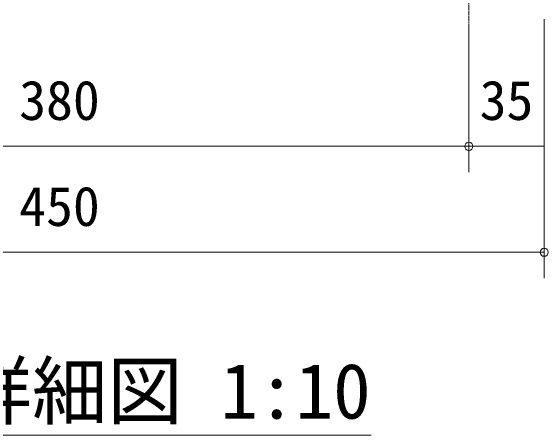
# Model space of a CAD drawing. Units: millimetres on the paper, enlarged 50 times, with parts at other scales. Extents: x 750 to 20250, y 750 to 14100.
# Drawn here: x 13066 to 14314, y 6719 to 7704 of the extents above; entities that cross this region are included whole.
import ezdxf
from ezdxf.enums import TextEntityAlignment as Align

# ---------------------------------------------------------------- set-up
doc = ezdxf.new("R2010")
doc.units = ezdxf.units.MM
doc.header["$LTSCALE"] = 50
doc.linetypes.add('USER3', pattern=[0.3, 0.2, -0.025, 0.05, -0.025])
for name, color, linetype, lineweight in [('D-BMK\u3000構造物基準線(中心線等)', 2, 'USER3', 13), ('D-STR-DIM\u3000寸法線、寸法値', 7, 'Continuous', 13), ('D-STR-TXT\u3000文字列', 7, 'Continuous', 13)]:
    doc.layers.add(name, color=color, linetype=linetype, lineweight=lineweight)
doc.styles.add('ＭＳ ゴシック', font='')
doc.styles.get('ＭＳ ゴシック').set_extended_font_data('MS Gothic')

msp = doc.modelspace()

# ---------------------------------------------------------------- linework, layer by layer
at = {"layer": 'D-BMK\u3000構造物基準線(中心線等)'}
msp.add_line((14129.39, 8633.88), (14129.39, 7639.56), dxfattribs=at)
at = {"layer": 'D-STR-DIM\u3000寸法線、寸法値'}
for p, q in [((14304.39, 7684.9), (14304.39, 7083.74)), ((14304.39, 7684.9), (14304.39, 7329.63)), ((14129.39, 7663.31), (14129.39, 7329.63)), ((14129.39, 7663.31), (14129.39, 7329.63)), ((12229.39, 7389.63), (14129.39, 7389.63)), ((14129.39, 7389.63), (14304.39, 7389.63)), ((12054.39, 7143.74), (14304.39, 7143.74))]:
    msp.add_line(p, q, dxfattribs=at)
at = {"layer": 'D-STR-DIM\u3000寸法線、寸法値', "lineweight": 0}
for centre, start, end in [((14129.39, 7389.63), 0, 180), ((14129.39, 7389.63), 180, 0), ((14304.39, 7143.74), 0, 180), ((14304.39, 7143.74), 180, 0)]:
    msp.add_arc(centre, 9.38, start, end, dxfattribs=at)
at = {"layer": 'D-STR-TXT\u3000文字列'}
msp.add_line((12590.32, 6719.31), (13902.82, 6719.31), dxfattribs=at)

# ---------------------------------------------------------------- texts
at = {"layer": 'D-STR-DIM\u3000寸法線、寸法値', "style": 'ＭＳ ゴシック'}
for s, p in [('380', (13179.39, 7496.52)), ('35', (14216.89, 7496.52)), ('450', (13179.39, 7250.62))]:
    msp.add_text(s, height=91.64, dxfattribs=at).set_placement(p, align=Align.MIDDLE_CENTER)
at = {"layer": 'D-STR-TXT\u3000文字列', "style": 'ＭＳ ゴシック'}
msp.add_text('踏板詳細図 1:10', height=128.3, dxfattribs=at).set_placement((12590.32, 6719.31), align=Align.BOTTOM_LEFT)

doc.saveas('drawing.dxf')
